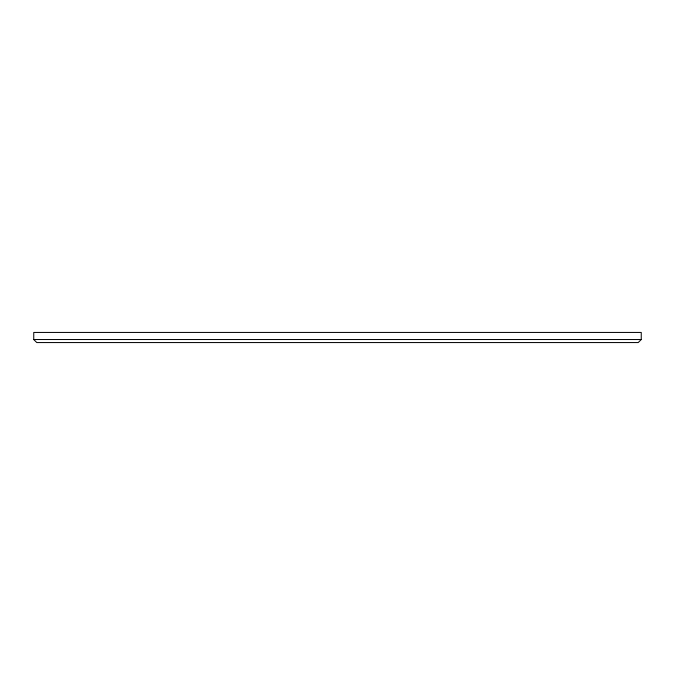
<?xml version="1.0" encoding="UTF-8"?>
<svg xmlns="http://www.w3.org/2000/svg" width="675" height="675" viewBox="0 0 675 675"><rect width="100%" height="100%" fill="white"/><g stroke="black" fill="none" stroke-linecap="round" stroke-linejoin="round"><path stroke-width="1.01" d="M641.25 339.525L638.212 342.562L36.788 342.562L33.75 339.525L33.75 332.438L641.25 332.438L641.25 339.525L33.75 339.525"/></g></svg>
